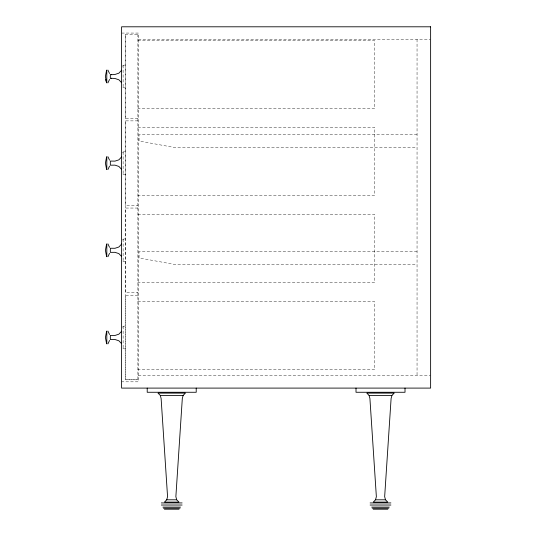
<?xml version="1.0" encoding="UTF-8"?>
<svg xmlns="http://www.w3.org/2000/svg" width="536" height="536" viewBox="0 0 536 536"><rect width="100%" height="100%" fill="white"/><g stroke="black" fill="none" stroke-linecap="round" stroke-linejoin="round"><path stroke-width="0.4" stroke-dasharray="2.68 2.01" d="M122.717 66.276L123.126 65.338L125.377 64.957M122.737 152.921L123.126 151.989L125.377 151.608M122.737 240.095L123.126 239.163L125.377 238.775M122.737 327.268L123.126 326.337L125.377 325.948M121.605 33.065L138.328 33.065L138.328 381.826L121.605 381.826M137.886 34.224L137.886 379.823L125.357 379.823L125.357 34.224L137.906 34.224M138.328 39.329L430.622 39.329M137.906 40.749L374.765 40.749L374.765 108.654L137.906 108.654M125.377 88.011L123.106 87.629L122.717 86.698M137.906 118.744L125.377 118.744L125.377 34.224M137.906 120.875L125.377 120.875L125.377 205.395L137.906 205.395M137.906 127.401L374.765 127.401L374.765 195.305L137.906 195.305M417.048 134.757L139.065 134.757L139.065 141.022L173.403 147.286L417.048 147.286M125.377 174.662L123.126 174.28L122.737 173.342M137.906 208.048L125.377 208.048L125.377 292.569L137.906 292.569M137.906 214.568L374.765 214.568L374.765 282.472L137.906 282.472M417.048 251.679L139.065 251.679L139.065 257.943L173.403 264.208L417.048 264.208M125.377 261.836L123.126 261.447L122.737 260.516M137.906 295.215L125.377 295.215L125.377 379.736L137.906 379.736M137.906 301.741L374.765 301.741L374.765 369.646L137.906 369.646M125.377 349.01L123.126 348.621L122.737 347.69M138.328 375.562L430.622 375.562M417.048 39.329L417.048 375.562M123.106 65.338L123.126 87.629M123.126 151.989L123.126 174.28M123.126 239.163L123.126 261.447M123.126 326.337L123.126 348.621"/><path stroke-width="0.8" d="M183.138 395.407L182.307 398.536L175.868 496.671L176.699 499.807L178.984 502.098L164.445 502.098L166.73 499.807L167.56 496.671L161.122 398.536L160.291 395.407L158.006 393.116L185.423 393.116L183.138 395.407L160.291 395.407M391.937 395.407L391.099 398.536L384.66 496.671L385.498 499.807L387.776 502.098L373.244 502.098L375.522 499.807L376.359 496.671L369.92 398.536L369.083 395.407L366.805 393.116L394.215 393.116L391.937 395.407L369.083 395.407M106.564 70.363L105.378 76.481L106.543 82.604L105.693 79.603M106.564 157.014L105.404 163.132L106.564 169.255M106.564 244.188L105.404 250.305L106.564 256.429M106.564 331.355L105.404 337.472L106.564 343.596M109.538 79.469L107.91 82.892M109.538 166.12L107.93 169.537M109.538 253.294L107.93 256.711M109.538 340.461L107.93 343.884M121.672 70.223L118.845 73.191L114.959 74.471L111.501 74.718M121.672 156.874L118.865 159.842L114.985 161.122L110.336 161.075L110.336 165.195L114.985 165.148L118.865 166.428L121.672 169.396M121.672 244.041L118.865 247.009L114.985 248.289L110.336 248.248L110.336 252.362L114.985 252.322L118.865 253.602L121.672 256.57M121.672 331.215L118.865 334.183L114.985 335.462L110.336 335.422L110.336 339.536L114.985 339.496L118.865 340.775L121.672 343.743M111.522 78.256L110.336 78.544L110.316 74.43L111.522 74.718M166.73 499.807L176.699 499.807M375.522 499.807L385.498 499.807M161.329 502.935L182.099 502.935M370.128 502.935L390.891 502.935M161.329 505.026L182.099 505.026M370.128 505.026L390.891 505.026M162.89 507.11L180.538 507.11M371.683 507.11L389.337 507.11M163.406 508.195L180.022 508.195M372.205 508.195L388.814 508.195M164.405 509.2L179.024 509.2M373.203 509.2L387.816 509.2M111.501 78.256L114.985 78.497L118.865 79.784L121.672 82.752M107.91 70.082L109.538 73.499M107.93 156.733L109.538 160.15M107.93 243.9L109.538 247.324M107.93 331.074L109.538 334.498M405.015 388.098L405.015 392.272L356.005 392.272L356.005 388.098M196.216 388.098L196.216 392.272L147.212 392.272L147.212 388.098M106.791 70.055L106.791 82.913M106.811 156.706L106.811 169.564M106.811 243.88L106.811 256.737M106.811 331.054L106.811 343.904M430.622 26.8L121.605 26.8L121.605 388.098L430.622 388.098L430.622 26.8"/></g></svg>
